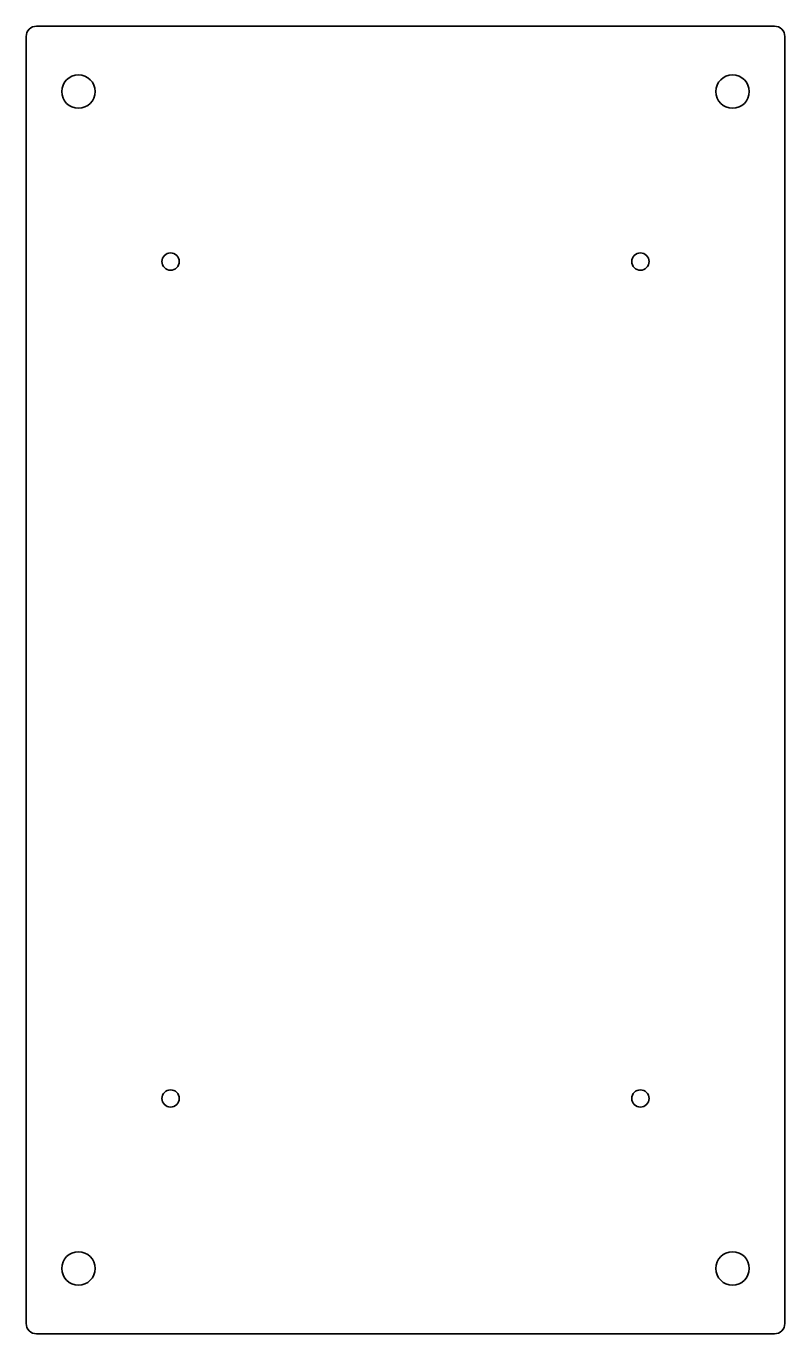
# Model space of a CAD drawing. Header units: millimetres. Extents: x 33 to 178, y 22 to 272.
import ezdxf

# ---------------------------------------------------------------- set-up
doc = ezdxf.new("R2010")
doc.units = ezdxf.units.MM
doc.layers.add('GROUNDPLATE', color=7, linetype='Continuous')

msp = doc.modelspace()

# ---------------------------------------------------------------- linework, layer by layer
at = {"layer": 'GROUNDPLATE', "color": 7, "linetype": 'Continuous', "lineweight": 35}
for p, q in [((33.43, 270.24), (33.43, 24.24)), ((176.43, 272.24), (35.43, 272.24)), ((178.43, 24.24), (178.43, 270.24)), ((35.43, 22.24), (176.43, 22.24))]:
    msp.add_line(p, q, dxfattribs=at)
for centre, radius in [((43.43, 259.74), 3.2), ((168.43, 259.74), 3.2), ((61.03, 227.24), 1.65), ((150.83, 227.24), 1.65), ((61.03, 67.24), 1.65), ((150.83, 67.24), 1.65), ((43.43, 34.74), 3.2), ((168.43, 34.74), 3.2)]:
    msp.add_circle(centre, radius, dxfattribs=at)
for centre, start, end in [((35.43, 270.24), 90, 180), ((176.43, 270.24), 0, 90), ((35.43, 24.24), 180, 270), ((176.43, 24.24), 270, 0)]:
    msp.add_arc(centre, 2, start, end, dxfattribs=at)

doc.saveas('drawing.dxf')
